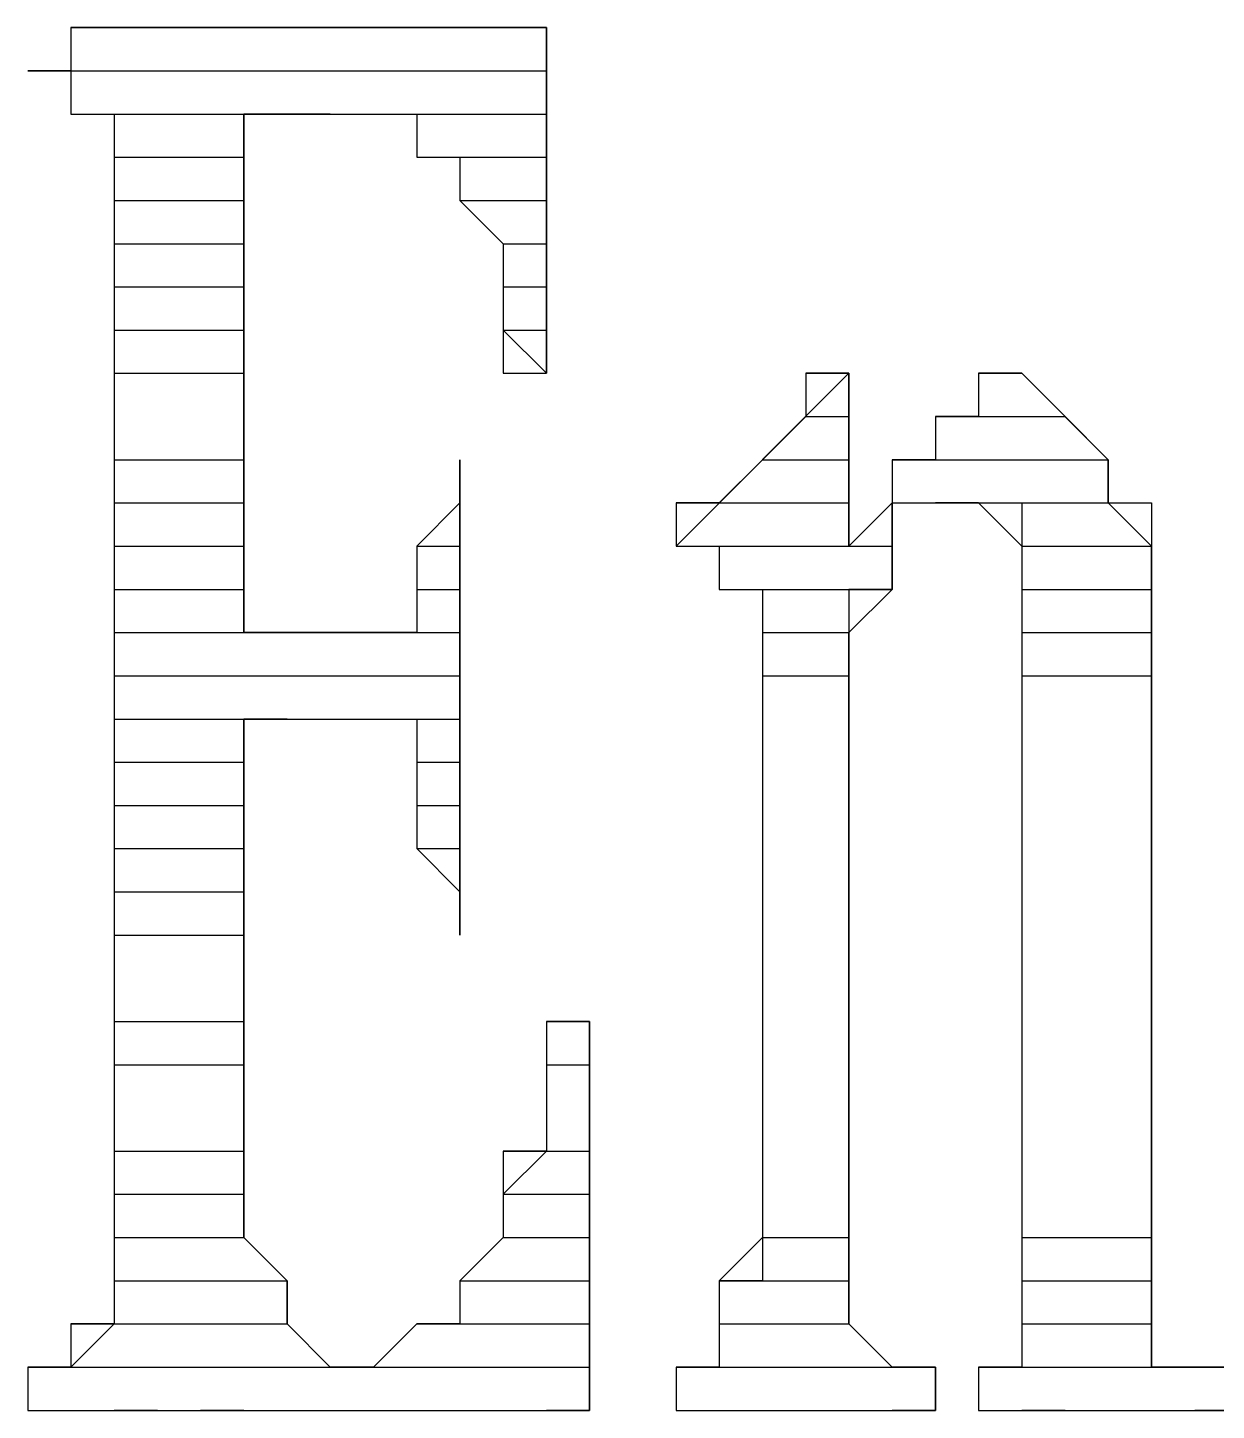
# Model space of a CAD drawing. Header units: metres. Extents: x 45 to 1207, y 17 to 774.
# Drawn here: x 993.84 to 1000.44, y 38.4 to 46.08 of the extents above; entities that cross this region are included whole.
import ezdxf

# ---------------------------------------------------------------- set-up
doc = ezdxf.new("R2010")
doc.units = ezdxf.units.M

msp = doc.modelspace()

# ---------------------------------------------------------------- linework, layer by layer
for p, q in [((994.32, 46.08), (994.08, 46.08)), ((994.08, 46.08), (994.08, 45.84)), ((994.08, 46.08), (994.08, 46.08)), ((994.08, 46.08), (994.08, 46.08)), ((994.08, 46.08), (994.32, 46.08)), ((994.08, 46.08), (994.32, 46.08)), ((994.08, 46.08), (994.32, 46.08)), ((994.08, 46.08), (994.8, 46.08)), ((994.08, 46.08), (994.8, 46.08)), ((994.08, 46.08), (994.08, 45.84)), ((994.08, 46.08), (996.72, 46.08)), ((994.32, 46.08), (994.32, 46.08)), ((994.32, 46.08), (994.56, 46.08)), ((994.8, 46.08), (995.04, 46.08)), ((995.04, 46.08), (995.28, 46.08)), ((995.28, 46.08), (995.52, 46.08)), ((995.52, 46.08), (995.76, 46.08)), ((996, 46.08), (995.76, 46.08)), ((995.76, 46.08), (996.72, 46.08)), ((996, 46.08), (996.24, 46.08)), ((996, 46.08), (996.72, 46.08)), ((996.48, 46.08), (996.24, 46.08)), ((996.24, 46.08), (996.72, 46.08)), ((996.24, 46.08), (996.24, 46.08)), ((996.72, 46.08), (996.48, 46.08)), ((996.48, 46.08), (996.48, 46.08)), ((996.48, 46.08), (996.72, 46.08)), ((996.48, 46.08), (996.72, 46.08)), ((996.72, 44.16), (996.72, 46.08)), ((996.72, 46.08), (996.72, 46.08)), ((996.72, 46.08), (996.72, 45.84)), ((994.08, 45.84), (993.84, 45.84)), ((993.84, 45.84), (994.08, 45.84)), ((994.08, 45.84), (993.84, 45.84)), ((993.84, 45.84), (996.72, 45.84)), ((993.84, 45.84), (996.72, 45.84)), ((993.84, 45.84), (996.72, 45.84)), ((993.84, 45.84), (996.72, 45.84)), ((993.84, 45.84), (996.72, 45.84)), ((993.84, 45.84), (996.72, 45.84)), ((993.84, 45.84), (996.72, 45.84)), ((994.08, 45.84), (994.08, 45.6)), ((994.08, 45.84), (996.72, 45.84)), ((994.08, 45.84), (996.72, 45.84)), ((994.08, 45.84), (996.72, 45.84)), ((994.08, 45.84), (996.72, 45.84)), ((994.08, 45.84), (994.08, 45.6)), ((994.08, 45.84), (996.72, 45.84)), ((996.72, 45.84), (996.72, 45.6)), ((994.08, 45.6), (994.32, 45.6)), ((994.08, 45.6), (996.72, 45.6)), ((994.08, 45.6), (996.72, 45.6)), ((994.08, 45.6), (996.72, 45.6)), ((994.08, 45.6), (995.28, 45.6)), ((994.08, 45.6), (995.52, 45.6)), ((994.08, 45.6), (995.28, 45.6)), ((994.08, 45.6), (995.28, 45.6)), ((994.32, 45.6), (994.32, 39.36)), ((994.32, 45.6), (995.28, 45.6)), ((994.32, 45.6), (995.28, 45.6)), ((994.32, 45.6), (995.04, 45.6)), ((994.32, 45.6), (995.28, 45.6)), ((994.32, 45.6), (995.04, 45.6)), ((994.32, 45.6), (995.04, 45.6)), ((994.32, 45.6), (995.04, 45.6)), ((994.32, 45.6), (995.04, 45.6)), ((994.32, 45.6), (994.32, 45.36)), ((994.32, 45.6), (995.04, 45.6)), ((995.04, 42.72), (995.04, 45.6)), ((995.04, 45.6), (996, 45.6)), ((995.28, 45.6), (995.04, 45.6)), ((995.04, 45.6), (995.04, 45.36)), ((995.52, 45.6), (995.28, 45.6)), ((995.52, 45.6), (996.72, 45.6)), ((995.52, 45.6), (996.72, 45.6)), ((995.76, 45.6), (996.72, 45.6)), ((995.76, 45.6), (996.72, 45.6)), ((995.76, 45.6), (996.72, 45.6)), ((995.76, 45.6), (996.72, 45.6)), ((996, 45.6), (996, 45.36)), ((996, 45.6), (996.72, 45.6)), ((996, 45.6), (996.72, 45.6)), ((996, 45.6), (996.72, 45.6)), ((996, 45.6), (996.72, 45.6)), ((996, 45.6), (996.72, 45.6)), ((996, 45.6), (996.72, 45.6)), ((996, 45.6), (996, 45.36)), ((996, 45.6), (996.72, 45.6)), ((996.72, 45.6), (996.72, 45.36)), ((994.32, 45.36), (995.04, 45.36)), ((994.32, 45.36), (995.04, 45.36)), ((994.32, 45.36), (995.04, 45.36)), ((994.32, 45.36), (995.04, 45.36)), ((994.32, 45.36), (995.04, 45.36)), ((994.32, 45.36), (995.04, 45.36)), ((994.32, 45.36), (995.04, 45.36)), ((994.32, 45.36), (995.04, 45.36)), ((994.32, 45.36), (995.04, 45.36)), ((994.32, 45.36), (994.32, 45.12)), ((994.32, 45.36), (995.04, 45.36)), ((995.04, 45.36), (995.04, 45.12)), ((996, 45.36), (996.24, 45.36)), ((996, 45.36), (996.72, 45.36)), ((996, 45.36), (996.72, 45.36)), ((996, 45.36), (996.72, 45.36)), ((996.24, 45.36), (996.24, 45.12)), ((996.24, 45.36), (996.72, 45.36)), ((996.24, 45.36), (996.72, 45.36)), ((996.24, 45.36), (996.72, 45.36)), ((996.24, 45.36), (996.72, 45.36)), ((996.24, 45.36), (996.72, 45.36)), ((996.24, 45.36), (996.72, 45.36)), ((996.24, 45.36), (996.24, 45.12)), ((996.24, 45.36), (996.72, 45.36)), ((996.72, 45.36), (996.72, 45.12)), ((994.32, 45.12), (995.04, 45.12)), ((994.32, 45.12), (994.32, 44.88)), ((994.32, 45.12), (995.04, 45.12)), ((995.04, 45.12), (995.04, 44.88)), ((996.24, 45.12), (996.48, 44.88)), ((996.24, 45.12), (996.72, 45.12)), ((996.24, 45.12), (996.48, 44.88)), ((996.24, 45.12), (996.72, 45.12)), ((996.72, 45.12), (996.72, 44.88)), ((994.32, 44.88), (995.04, 44.88)), ((994.32, 44.88), (994.32, 44.64)), ((994.32, 44.88), (995.04, 44.88)), ((995.04, 44.88), (995.04, 44.64)), ((996.48, 44.88), (996.48, 44.4)), ((996.48, 44.88), (996.72, 44.88)), ((996.48, 44.88), (996.48, 44.64)), ((996.48, 44.88), (996.72, 44.88)), ((996.72, 44.88), (996.72, 44.64)), ((994.32, 44.64), (995.04, 44.64)), ((994.32, 44.64), (994.32, 44.4)), ((994.32, 44.64), (995.04, 44.64)), ((995.04, 44.64), (995.04, 44.4)), ((996.48, 44.64), (996.72, 44.64)), ((996.48, 44.64), (996.48, 44.4)), ((996.48, 44.64), (996.72, 44.64)), ((996.72, 44.64), (996.72, 44.4)), ((994.32, 44.4), (995.04, 44.4)), ((994.32, 44.4), (994.32, 44.16)), ((994.32, 44.4), (995.04, 44.4)), ((995.04, 44.4), (995.04, 44.16)), ((996.48, 44.4), (996.72, 44.16)), ((996.48, 44.4), (996.72, 44.4)), ((996.48, 44.4), (996.48, 44.16)), ((996.48, 44.4), (996.72, 44.4)), ((996.72, 44.4), (996.72, 44.16)), ((994.32, 44.16), (995.04, 44.16)), ((994.32, 44.16), (995.04, 44.16)), ((994.32, 44.16), (995.04, 44.16)), ((994.32, 44.16), (995.04, 44.16)), ((994.32, 44.16), (995.04, 44.16)), ((994.32, 44.16), (995.04, 44.16)), ((994.32, 44.16), (995.04, 44.16)), ((994.32, 44.16), (995.04, 44.16)), ((994.32, 44.16), (995.04, 44.16)), ((994.32, 44.16), (994.32, 43.68)), ((994.32, 44.16), (995.04, 44.16)), ((995.04, 44.16), (995.04, 43.68)), ((996.48, 44.16), (996.72, 44.16)), ((996.48, 44.16), (996.72, 44.16)), ((996.48, 44.16), (996.72, 44.16)), ((996.72, 44.16), (996.72, 44.16)), ((996.72, 44.16), (996.72, 44.16)), ((996.72, 44.16), (996.72, 44.16)), ((996.72, 44.16), (996.72, 44.16)), ((996.72, 44.16), (996.72, 44.16)), ((998.4, 44.16), (997.44, 43.2)), ((998.4, 44.16), (998.16, 44.16)), ((998.16, 44.16), (998.4, 44.16)), ((998.16, 44.16), (998.4, 44.16)), ((998.16, 44.16), (998.16, 43.92)), ((998.16, 44.16), (998.4, 44.16)), ((998.4, 44.16), (998.4, 44.16)), ((998.4, 44.16), (998.4, 44.16)), ((998.4, 44.16), (998.4, 44.16)), ((998.4, 44.16), (998.4, 44.16)), ((998.4, 44.16), (998.4, 43.92)), ((998.4, 43.2), (998.4, 44.16)), ((999.36, 44.16), (999.12, 44.16)), ((999.12, 44.16), (999.12, 43.92)), ((999.12, 44.16), (999.36, 44.16)), ((999.36, 44.16), (999.12, 44.16)), ((999.12, 44.16), (999.12, 43.92)), ((999.36, 44.16), (999.6, 43.92)), ((999.84, 43.68), (999.36, 44.16)), ((998.16, 43.92), (997.92, 43.68)), ((998.16, 43.92), (998.4, 43.92)), ((998.16, 43.92), (998.4, 43.92)), ((998.16, 43.92), (998.4, 43.92)), ((998.16, 43.92), (998.4, 43.92)), ((998.16, 43.92), (998.4, 43.92)), ((998.16, 43.92), (998.4, 43.92)), ((998.16, 43.92), (998.4, 43.92)), ((998.16, 43.92), (998.4, 43.92)), ((998.16, 43.92), (998.4, 43.92)), ((998.16, 43.92), (998.4, 43.92)), ((998.4, 43.92), (998.4, 43.68)), ((999.12, 43.92), (998.88, 43.92)), ((998.88, 43.92), (999.6, 43.92)), ((998.88, 43.92), (999.6, 43.92)), ((998.88, 43.92), (999.6, 43.92)), ((998.88, 43.92), (999.6, 43.92)), ((998.88, 43.92), (999.6, 43.92)), ((998.88, 43.92), (998.88, 43.68)), ((998.88, 43.92), (999.6, 43.92)), ((999.12, 43.92), (998.88, 43.92)), ((998.88, 43.92), (998.88, 43.68)), ((999.12, 43.92), (999.6, 43.92)), ((999.12, 43.92), (999.6, 43.92)), ((999.12, 43.92), (999.6, 43.92)), ((999.12, 43.92), (999.6, 43.92)), ((999.6, 43.92), (999.84, 43.68)), ((994.32, 43.68), (995.04, 43.68)), ((994.32, 43.68), (995.04, 43.68)), ((994.32, 43.68), (995.04, 43.68)), ((994.32, 43.68), (995.04, 43.68)), ((994.32, 43.68), (995.04, 43.68)), ((994.32, 43.68), (995.04, 43.68)), ((994.32, 43.68), (995.04, 43.68)), ((994.32, 43.68), (995.04, 43.68)), ((994.32, 43.68), (995.04, 43.68)), ((994.32, 43.68), (994.32, 43.44)), ((994.32, 43.68), (995.04, 43.68)), ((995.04, 43.68), (995.04, 43.44)), ((996.24, 43.44), (996.24, 43.68)), ((996.24, 43.68), (996.24, 43.44)), ((996.24, 43.68), (996.24, 43.68)), ((996.24, 43.68), (996.24, 43.68)), ((996.24, 43.68), (996.24, 43.68)), ((996.24, 43.68), (996.24, 43.68)), ((996.24, 43.68), (996.24, 43.68)), ((996.24, 43.68), (996.24, 43.68)), ((996.24, 43.68), (996.24, 43.68)), ((996.24, 43.68), (996.24, 43.44)), ((996.24, 43.68), (996.24, 43.44)), ((997.92, 43.68), (997.68, 43.44)), ((997.92, 43.68), (998.4, 43.68)), ((997.92, 43.68), (998.4, 43.68)), ((997.92, 43.68), (998.4, 43.68)), ((997.92, 43.68), (998.4, 43.68)), ((997.92, 43.68), (998.4, 43.68)), ((997.92, 43.68), (998.4, 43.68)), ((998.4, 43.68), (998.4, 43.44)), ((998.88, 43.68), (998.64, 43.68)), ((998.64, 43.68), (999.84, 43.68)), ((998.64, 43.68), (999.84, 43.68)), ((998.64, 43.68), (999.84, 43.68)), ((998.64, 43.68), (998.64, 43.44)), ((998.64, 43.68), (999.84, 43.68)), ((998.88, 43.68), (998.64, 43.68)), ((998.64, 43.68), (998.64, 43.44)), ((998.88, 43.68), (999.84, 43.68)), ((998.88, 43.68), (999.84, 43.68)), ((999.84, 43.68), (999.84, 43.44)), ((999.84, 43.44), (999.84, 43.68)), ((994.32, 43.44), (995.04, 43.44)), ((994.32, 43.44), (995.04, 43.44)), ((994.32, 43.44), (995.04, 43.44)), ((994.32, 43.44), (994.32, 43.2)), ((994.32, 43.44), (995.04, 43.44)), ((995.04, 43.44), (995.04, 43.2)), ((996.24, 43.44), (996, 43.2)), ((996.24, 43.44), (996, 43.2)), ((996.24, 43.44), (996.24, 43.44)), ((996.24, 43.44), (996.24, 43.44)), ((996.24, 43.44), (996.24, 43.2)), ((997.68, 43.44), (997.44, 43.44)), ((997.44, 43.44), (998.4, 43.44)), ((997.44, 43.44), (997.44, 43.2)), ((997.44, 43.44), (998.4, 43.44)), ((997.68, 43.44), (998.4, 43.44)), ((997.68, 43.44), (998.4, 43.44)), ((997.68, 43.44), (998.4, 43.44)), ((997.68, 43.44), (998.4, 43.44)), ((997.68, 43.44), (998.4, 43.44)), ((997.68, 43.44), (998.4, 43.44)), ((997.68, 43.44), (998.4, 43.44)), ((997.68, 43.44), (998.4, 43.44)), ((997.68, 43.44), (998.4, 43.44)), ((997.68, 43.44), (998.4, 43.44)), ((997.68, 43.44), (998.4, 43.44)), ((997.68, 43.44), (998.4, 43.44)), ((998.4, 43.44), (998.4, 43.2)), ((998.64, 43.44), (998.4, 43.2)), ((998.64, 43.44), (998.4, 43.2)), ((998.64, 43.44), (999.84, 43.44)), ((998.64, 43.44), (999.84, 43.44)), ((998.64, 43.44), (999.84, 43.44)), ((998.64, 43.44), (999.84, 43.44)), ((998.64, 43.44), (999.84, 43.44)), ((998.64, 43.44), (998.88, 43.44)), ((998.64, 43.44), (999.12, 43.44)), ((998.64, 43.44), (998.88, 43.44)), ((998.64, 43.44), (998.88, 43.44)), ((998.64, 43.44), (998.88, 43.44)), ((998.64, 43.44), (998.88, 43.44)), ((998.64, 43.44), (998.64, 43.44)), ((998.64, 43.44), (998.88, 43.44)), ((998.64, 43.44), (998.64, 43.2)), ((998.64, 42.96), (998.64, 43.44)), ((998.64, 43.44), (999.12, 43.44)), ((999.12, 43.44), (998.88, 43.44)), ((999.12, 43.44), (999.84, 43.44)), ((999.12, 43.44), (999.84, 43.44)), ((999.12, 43.44), (999.84, 43.44)), ((999.12, 43.44), (999.84, 43.44)), ((999.12, 43.44), (1000.08, 43.44)), ((999.12, 43.44), (1000.08, 43.44)), ((999.12, 43.44), (1000.08, 43.44)), ((999.12, 43.44), (1000.08, 43.44)), ((999.12, 43.44), (999.36, 43.2)), ((999.36, 43.44), (999.36, 43.2)), ((999.36, 43.44), (1000.08, 43.44)), ((1000.08, 43.2), (999.84, 43.44)), ((1000.08, 43.44), (1000.08, 43.2)), ((994.32, 43.2), (995.04, 43.2)), ((994.32, 43.2), (995.04, 43.2)), ((994.32, 43.2), (995.04, 43.2)), ((994.32, 43.2), (994.32, 42.96)), ((994.32, 43.2), (995.04, 43.2)), ((995.04, 43.2), (995.04, 42.96)), ((996, 43.2), (996, 42.72)), ((996, 43.2), (996.24, 43.2)), ((996, 43.2), (996.24, 43.2)), ((996, 43.2), (996.24, 43.2)), ((996, 43.2), (996, 42.96)), ((996, 43.2), (996.24, 43.2)), ((996.24, 43.2), (996.24, 42.96)), ((997.44, 43.2), (998.4, 43.2)), ((997.44, 43.2), (998.4, 43.2)), ((997.44, 43.2), (998.4, 43.2)), ((997.44, 43.2), (998.4, 43.2)), ((997.44, 43.2), (998.4, 43.2)), ((997.44, 43.2), (998.4, 43.2)), ((997.44, 43.2), (998.4, 43.2)), ((997.44, 43.2), (998.4, 43.2)), ((997.44, 43.2), (998.4, 43.2)), ((997.44, 43.2), (998.4, 43.2)), ((997.44, 43.2), (998.4, 43.2)), ((997.44, 43.2), (998.4, 43.2)), ((997.44, 43.2), (998.4, 43.2)), ((997.44, 43.2), (998.4, 43.2)), ((997.44, 43.2), (998.4, 43.2)), ((997.44, 43.2), (997.68, 43.2)), ((997.68, 43.2), (998.64, 43.2)), ((997.68, 43.2), (998.64, 43.2)), ((997.68, 43.2), (997.68, 42.96)), ((997.68, 43.2), (998.64, 43.2)), ((997.68, 43.2), (997.68, 42.96)), ((998.4, 43.2), (998.64, 43.2)), ((998.4, 43.2), (998.64, 43.2)), ((998.4, 43.2), (998.64, 43.2)), ((998.4, 43.2), (998.64, 43.2)), ((998.4, 43.2), (998.64, 43.2)), ((998.4, 43.2), (998.64, 43.2)), ((998.4, 43.2), (998.64, 43.2)), ((998.4, 43.2), (998.64, 43.2)), ((998.4, 43.2), (998.64, 43.2)), ((998.4, 43.2), (998.64, 43.2)), ((998.4, 43.2), (998.64, 43.2)), ((998.4, 43.2), (998.64, 43.2)), ((998.4, 43.2), (998.64, 43.2)), ((998.4, 43.2), (998.64, 43.2)), ((998.4, 43.2), (998.64, 43.2)), ((998.64, 43.2), (998.64, 42.96)), ((999.36, 43.2), (1000.08, 43.2)), ((999.36, 43.2), (1000.08, 43.2)), ((999.36, 43.2), (1000.08, 43.2)), ((999.36, 43.2), (1000.08, 43.2)), ((999.36, 43.2), (1000.08, 43.2)), ((999.36, 43.2), (1000.08, 43.2)), ((999.36, 43.2), (1000.08, 43.2)), ((999.36, 43.2), (1000.08, 43.2)), ((999.36, 43.2), (1000.08, 43.2)), ((999.36, 43.2), (1000.08, 43.2)), ((999.36, 43.2), (1000.08, 43.2)), ((999.36, 43.2), (1000.08, 43.2)), ((999.36, 43.2), (1000.08, 43.2)), ((999.36, 43.2), (1000.08, 43.2)), ((999.36, 43.2), (1000.08, 43.2)), ((999.36, 43.2), (1000.08, 43.2)), ((999.36, 43.2), (1000.08, 43.2)), ((999.36, 43.2), (999.36, 42.96)), ((999.36, 43.2), (1000.08, 43.2)), ((999.36, 43.2), (999.36, 39.12)), ((1000.08, 43.2), (1000.08, 42.96)), ((1000.08, 38.64), (1000.08, 43.2)), ((994.32, 42.96), (995.04, 42.96)), ((994.32, 42.96), (995.04, 42.96)), ((994.32, 42.96), (995.04, 42.96)), ((994.32, 42.96), (995.04, 42.96)), ((994.32, 42.96), (995.04, 42.96)), ((994.32, 42.96), (995.04, 42.96)), ((994.32, 42.96), (995.04, 42.96)), ((994.32, 42.96), (994.32, 42.72)), ((994.32, 42.96), (995.04, 42.96)), ((995.04, 42.96), (995.04, 42.72)), ((996, 42.96), (996.24, 42.96)), ((996, 42.96), (996.24, 42.96)), ((996, 42.96), (996.24, 42.96)), ((996, 42.96), (996.24, 42.96)), ((996, 42.96), (996.24, 42.96)), ((996, 42.96), (996.24, 42.96)), ((996, 42.96), (996.24, 42.96)), ((996, 42.96), (996, 42.72)), ((996, 42.96), (996.24, 42.96)), ((996.24, 42.96), (996.24, 42.72)), ((997.68, 42.96), (998.64, 42.96)), ((997.68, 42.96), (998.64, 42.96)), ((997.68, 42.96), (998.64, 42.96)), ((997.68, 42.96), (998.64, 42.96)), ((997.68, 42.96), (998.64, 42.96)), ((997.68, 42.96), (998.64, 42.96)), ((997.68, 42.96), (998.64, 42.96)), ((997.68, 42.96), (998.4, 42.96)), ((997.68, 42.96), (998.64, 42.96)), ((997.68, 42.96), (998.4, 42.96)), ((997.68, 42.96), (998.4, 42.96)), ((997.68, 42.96), (997.92, 42.96)), ((997.92, 42.96), (997.92, 42.72)), ((997.92, 42.96), (998.4, 42.96)), ((997.92, 42.96), (997.92, 39.36)), ((998.64, 42.96), (998.4, 42.96)), ((998.4, 42.96), (998.4, 42.72)), ((998.4, 42.72), (998.64, 42.96)), ((999.36, 42.96), (1000.08, 42.96)), ((999.36, 42.96), (1000.08, 42.96)), ((999.36, 42.96), (1000.08, 42.96)), ((999.36, 42.96), (1000.08, 42.96)), ((999.36, 42.96), (1000.08, 42.96)), ((999.36, 42.96), (1000.08, 42.96)), ((999.36, 42.96), (1000.08, 42.96)), ((999.36, 42.96), (1000.08, 42.96)), ((999.36, 42.96), (1000.08, 42.96)), ((999.36, 42.96), (1000.08, 42.96)), ((999.36, 42.96), (1000.08, 42.96)), ((999.36, 42.96), (999.36, 42.72)), ((999.36, 42.96), (1000.08, 42.96)), ((1000.08, 42.96), (1000.08, 42.72)), ((994.32, 42.72), (995.04, 42.72)), ((994.32, 42.72), (995.04, 42.72)), ((994.32, 42.72), (995.04, 42.72)), ((994.32, 42.72), (995.28, 42.72)), ((994.32, 42.72), (995.28, 42.72)), ((994.32, 42.72), (995.28, 42.72)), ((994.32, 42.72), (995.28, 42.72)), ((994.32, 42.72), (995.28, 42.72)), ((994.32, 42.72), (995.28, 42.72)), ((994.32, 42.72), (994.32, 42.48)), ((994.32, 42.72), (996.24, 42.72)), ((996, 42.72), (995.04, 42.72)), ((995.28, 42.72), (995.52, 42.72)), ((995.76, 42.72), (995.52, 42.72)), ((995.52, 42.72), (996.24, 42.72)), ((996, 42.72), (995.76, 42.72)), ((995.76, 42.72), (996.24, 42.72)), ((995.76, 42.72), (996.24, 42.72)), ((995.76, 42.72), (996.24, 42.72)), ((995.76, 42.72), (996.24, 42.72)), ((995.76, 42.72), (996.24, 42.72)), ((995.76, 42.72), (996.24, 42.72)), ((996, 42.72), (996.24, 42.72)), ((996, 42.72), (996.24, 42.72)), ((996.24, 42.72), (996.24, 42.48)), ((997.92, 42.72), (998.4, 42.72)), ((997.92, 42.72), (998.4, 42.72)), ((997.92, 42.72), (998.4, 42.72)), ((997.92, 42.72), (997.92, 42.48)), ((997.92, 42.72), (998.4, 42.72)), ((998.4, 42.72), (998.4, 42.48)), ((998.4, 38.88), (998.4, 42.72)), ((999.36, 42.72), (1000.08, 42.72)), ((999.36, 42.72), (1000.08, 42.72)), ((999.36, 42.72), (1000.08, 42.72)), ((999.36, 42.72), (999.36, 42.48)), ((999.36, 42.72), (1000.08, 42.72)), ((1000.08, 42.72), (1000.08, 42.48)), ((994.32, 42.48), (996.24, 42.48)), ((994.32, 42.48), (994.32, 42.24)), ((994.32, 42.48), (996.24, 42.48)), ((996.24, 42.48), (996.24, 42.24)), ((997.92, 42.48), (998.4, 42.48)), ((997.92, 42.48), (998.4, 42.48)), ((997.92, 42.48), (998.4, 42.48)), ((997.92, 42.48), (998.4, 42.48)), ((997.92, 42.48), (998.4, 42.48)), ((997.92, 42.48), (997.92, 39.36)), ((997.92, 42.48), (998.4, 42.48)), ((998.4, 42.48), (998.4, 39.36)), ((999.36, 42.48), (1000.08, 42.48)), ((999.36, 42.48), (1000.08, 42.48)), ((999.36, 42.48), (1000.08, 42.48)), ((999.36, 42.48), (1000.08, 42.48)), ((999.36, 42.48), (1000.08, 42.48)), ((999.36, 42.48), (999.36, 39.36)), ((999.36, 42.48), (1000.08, 42.48)), ((1000.08, 42.48), (1000.08, 39.36)), ((994.32, 42.24), (996.24, 42.24)), ((994.32, 42.24), (995.28, 42.24)), ((994.32, 42.24), (995.28, 42.24)), ((994.32, 42.24), (995.04, 42.24)), ((994.32, 42.24), (995.28, 42.24)), ((994.32, 42.24), (995.04, 42.24)), ((994.32, 42.24), (995.04, 42.24)), ((994.32, 42.24), (995.04, 42.24)), ((994.32, 42.24), (995.04, 42.24)), ((994.32, 42.24), (995.04, 42.24)), ((994.32, 42.24), (995.04, 42.24)), ((994.32, 42.24), (995.04, 42.24)), ((994.32, 42.24), (995.04, 42.24)), ((994.32, 42.24), (994.32, 42)), ((994.32, 42.24), (995.04, 42.24)), ((995.04, 39.36), (995.04, 42.24)), ((995.04, 42.24), (996, 42.24)), ((995.28, 42.24), (995.04, 42.24)), ((995.04, 42.24), (995.04, 42)), ((995.28, 42.24), (995.52, 42.24)), ((995.52, 42.24), (995.52, 42.24)), ((995.52, 42.24), (996.24, 42.24)), ((995.52, 42.24), (996.24, 42.24)), ((995.76, 42.24), (996.24, 42.24)), ((995.76, 42.24), (996.24, 42.24)), ((995.76, 42.24), (996.24, 42.24)), ((995.76, 42.24), (996.24, 42.24)), ((996, 42.24), (996, 41.52)), ((996, 42.24), (996.24, 42.24)), ((996, 42.24), (996.24, 42.24)), ((996, 42.24), (996.24, 42.24)), ((996, 42.24), (996.24, 42.24)), ((996, 42.24), (996.24, 42.24)), ((996, 42.24), (996.24, 42.24)), ((996, 42.24), (996, 42)), ((996, 42.24), (996.24, 42.24)), ((996.24, 42.24), (996.24, 42)), ((994.32, 42), (995.04, 42)), ((994.32, 42), (995.04, 42)), ((994.32, 42), (995.04, 42)), ((994.32, 42), (994.32, 41.76)), ((994.32, 42), (995.04, 42)), ((995.04, 42), (995.04, 41.76)), ((996, 42), (996.24, 42)), ((996, 42), (996.24, 42)), ((996, 42), (996.24, 42)), ((996, 42), (996, 41.76)), ((996, 42), (996.24, 42)), ((996.24, 42), (996.24, 41.76)), ((994.32, 41.76), (995.04, 41.76)), ((994.32, 41.76), (995.04, 41.76)), ((994.32, 41.76), (995.04, 41.76)), ((994.32, 41.76), (994.32, 41.52)), ((994.32, 41.76), (995.04, 41.76)), ((995.04, 41.76), (995.04, 41.52)), ((996, 41.76), (996.24, 41.76)), ((996, 41.76), (996.24, 41.76)), ((996, 41.76), (996.24, 41.76)), ((996, 41.76), (996, 41.52)), ((996, 41.76), (996.24, 41.76)), ((996.24, 41.76), (996.24, 41.52)), ((994.32, 41.52), (995.04, 41.52)), ((994.32, 41.52), (995.04, 41.52)), ((994.32, 41.52), (995.04, 41.52)), ((994.32, 41.52), (995.04, 41.52)), ((994.32, 41.52), (995.04, 41.52)), ((994.32, 41.52), (994.32, 41.28)), ((994.32, 41.52), (995.04, 41.52)), ((995.04, 41.52), (995.04, 41.28)), ((996, 41.52), (996.24, 41.28)), ((996, 41.52), (996.24, 41.52)), ((996, 41.52), (996.24, 41.52)), ((996, 41.52), (996.24, 41.52)), ((996, 41.52), (996.24, 41.52)), ((996, 41.52), (996.24, 41.52)), ((996, 41.52), (996.24, 41.28)), ((996, 41.52), (996.24, 41.52)), ((996.24, 41.52), (996.24, 41.28)), ((994.32, 41.28), (995.04, 41.28)), ((994.32, 41.28), (995.04, 41.28)), ((994.32, 41.28), (995.04, 41.28)), ((994.32, 41.28), (995.04, 41.28)), ((994.32, 41.28), (995.04, 41.28)), ((994.32, 41.28), (994.32, 41.04)), ((994.32, 41.28), (995.04, 41.28)), ((995.04, 41.28), (995.04, 41.04)), ((996.24, 41.28), (996.24, 41.04)), ((996.24, 41.04), (996.24, 41.28)), ((996.24, 41.28), (996.24, 41.28)), ((996.24, 41.28), (996.24, 41.28)), ((996.24, 41.28), (996.24, 41.28)), ((996.24, 41.28), (996.24, 41.28)), ((996.24, 41.28), (996.24, 41.04)), ((996.24, 41.28), (996.24, 41.04)), ((994.32, 41.04), (995.04, 41.04)), ((994.32, 41.04), (995.04, 41.04)), ((994.32, 41.04), (995.04, 41.04)), ((994.32, 41.04), (995.04, 41.04)), ((994.32, 41.04), (995.04, 41.04)), ((994.32, 41.04), (994.32, 40.56)), ((994.32, 41.04), (995.04, 41.04)), ((995.04, 41.04), (995.04, 40.56)), ((996.24, 41.04), (996.24, 41.04)), ((996.24, 41.04), (996.24, 41.04)), ((996.24, 41.04), (996.24, 41.04)), ((994.32, 40.56), (995.04, 40.56)), ((994.32, 40.56), (995.04, 40.56)), ((994.32, 40.56), (995.04, 40.56)), ((994.32, 40.56), (995.04, 40.56)), ((994.32, 40.56), (995.04, 40.56)), ((994.32, 40.56), (995.04, 40.56)), ((994.32, 40.56), (995.04, 40.56)), ((994.32, 40.56), (995.04, 40.56)), ((994.32, 40.56), (995.04, 40.56)), ((994.32, 40.56), (994.32, 40.32)), ((994.32, 40.56), (995.04, 40.56)), ((995.04, 40.56), (995.04, 40.32)), ((996.96, 40.56), (996.72, 40.56)), ((996.72, 40.56), (996.72, 39.84)), ((996.72, 40.56), (996.96, 40.56)), ((996.72, 40.56), (996.96, 40.56)), ((996.72, 40.56), (996.96, 40.56)), ((996.72, 40.56), (996.96, 40.56)), ((996.72, 40.56), (996.96, 40.56)), ((996.72, 40.56), (996.96, 40.56)), ((996.72, 40.56), (996.96, 40.56)), ((996.72, 40.56), (996.96, 40.56)), ((996.72, 40.56), (996.96, 40.56)), ((996.72, 40.56), (996.72, 40.32)), ((996.72, 40.56), (996.96, 40.56)), ((996.96, 38.4), (996.96, 40.56)), ((996.96, 40.56), (996.96, 40.32)), ((994.32, 40.32), (995.04, 40.32)), ((994.32, 40.32), (995.04, 40.32)), ((994.32, 40.32), (995.04, 40.32)), ((994.32, 40.32), (994.32, 39.84)), ((994.32, 40.32), (995.04, 40.32)), ((995.04, 40.32), (995.04, 39.84)), ((996.72, 40.32), (996.96, 40.32)), ((996.72, 40.32), (996.96, 40.32)), ((996.72, 40.32), (996.96, 40.32)), ((996.72, 40.32), (996.72, 39.84)), ((996.72, 40.32), (996.96, 40.32)), ((996.96, 40.32), (996.96, 39.84)), ((994.32, 39.84), (995.04, 39.84)), ((994.32, 39.84), (995.04, 39.84)), ((994.32, 39.84), (995.04, 39.84)), ((994.32, 39.84), (994.32, 39.6)), ((994.32, 39.84), (995.04, 39.84)), ((995.04, 39.84), (995.04, 39.6)), ((996.72, 39.84), (996.48, 39.6)), ((996.72, 39.84), (996.48, 39.84)), ((996.48, 39.84), (996.96, 39.84)), ((996.48, 39.84), (996.48, 39.6)), ((996.48, 39.84), (996.96, 39.84)), ((996.72, 39.84), (996.96, 39.84)), ((996.72, 39.84), (996.96, 39.84)), ((996.96, 39.84), (996.96, 39.6)), ((994.32, 39.6), (995.04, 39.6)), ((994.32, 39.6), (995.04, 39.6)), ((994.32, 39.6), (995.04, 39.6)), ((994.32, 39.6), (994.32, 39.36)), ((994.32, 39.6), (995.04, 39.6)), ((995.04, 39.6), (995.04, 39.36)), ((996.48, 39.6), (996.48, 39.36)), ((996.48, 39.6), (996.96, 39.6)), ((996.48, 39.6), (996.96, 39.6)), ((996.48, 39.6), (996.96, 39.6)), ((996.48, 39.6), (996.48, 39.36)), ((996.48, 39.6), (996.96, 39.6)), ((996.96, 39.6), (996.96, 39.36)), ((994.32, 39.36), (994.32, 38.88)), ((994.32, 39.36), (995.04, 39.36)), ((994.32, 39.36), (995.04, 39.36)), ((994.32, 39.36), (995.04, 39.36)), ((994.32, 39.36), (995.04, 39.36)), ((994.32, 39.36), (995.04, 39.36)), ((994.32, 39.36), (994.32, 39.12)), ((994.32, 39.36), (995.04, 39.36)), ((995.28, 39.12), (995.04, 39.36)), ((995.04, 39.36), (995.28, 39.12)), ((996.48, 39.36), (996.24, 39.12)), ((996.48, 39.36), (996.24, 39.12)), ((996.48, 39.36), (996.96, 39.36)), ((996.48, 39.36), (996.96, 39.36)), ((996.48, 39.36), (996.96, 39.36)), ((996.48, 39.36), (996.96, 39.36)), ((996.48, 39.36), (996.96, 39.36)), ((996.48, 39.36), (996.96, 39.36)), ((996.96, 39.36), (996.96, 39.12)), ((997.92, 39.36), (997.68, 39.12)), ((997.92, 39.36), (998.4, 39.36)), ((997.92, 39.36), (997.92, 39.12)), ((997.92, 39.36), (998.4, 39.36)), ((998.4, 39.36), (998.4, 39.12)), ((999.36, 39.36), (1000.08, 39.36)), ((999.36, 39.36), (999.36, 39.12)), ((999.36, 39.36), (1000.08, 39.36)), ((1000.08, 39.36), (1000.08, 39.12)), ((994.32, 39.12), (995.28, 39.12)), ((994.32, 39.12), (995.28, 39.12)), ((994.32, 39.12), (995.28, 39.12)), ((994.32, 39.12), (995.28, 39.12)), ((994.32, 39.12), (995.28, 39.12)), ((994.32, 39.12), (994.32, 38.88)), ((994.32, 39.12), (995.28, 39.12)), ((995.28, 38.88), (995.28, 39.12)), ((995.28, 39.12), (995.28, 38.88)), ((996.24, 39.12), (996.24, 38.88)), ((996.24, 39.12), (996.96, 39.12)), ((996.24, 39.12), (996.96, 39.12)), ((996.24, 39.12), (996.96, 39.12)), ((996.24, 39.12), (996.96, 39.12)), ((996.24, 39.12), (996.96, 39.12)), ((996.24, 39.12), (996.24, 38.88)), ((996.24, 39.12), (996.96, 39.12)), ((996.96, 39.12), (996.96, 38.88)), ((997.92, 39.12), (997.68, 39.12)), ((997.68, 39.12), (998.4, 39.12)), ((997.68, 39.12), (997.68, 38.88)), ((997.68, 39.12), (998.4, 39.12)), ((997.68, 39.12), (997.68, 38.64)), ((997.92, 39.12), (998.4, 39.12)), ((997.92, 39.12), (998.4, 39.12)), ((997.92, 39.12), (998.4, 39.12)), ((997.92, 39.12), (998.4, 39.12)), ((998.4, 39.12), (998.4, 38.88)), ((999.36, 39.12), (1000.08, 39.12)), ((999.36, 39.12), (1000.08, 39.12)), ((999.36, 39.12), (1000.08, 39.12)), ((999.36, 39.12), (1000.08, 39.12)), ((999.36, 39.12), (1000.08, 39.12)), ((999.36, 39.12), (999.36, 38.88)), ((999.36, 39.12), (1000.08, 39.12)), ((999.36, 39.12), (999.36, 38.64)), ((1000.08, 39.12), (1000.08, 38.88)), ((994.32, 38.88), (994.08, 38.64)), ((994.32, 38.88), (994.08, 38.88)), ((994.08, 38.88), (995.28, 38.88)), ((994.08, 38.88), (994.08, 38.64)), ((994.08, 38.88), (995.28, 38.88)), ((994.32, 38.88), (995.28, 38.88)), ((994.32, 38.88), (995.28, 38.88)), ((994.32, 38.88), (995.28, 38.88)), ((994.32, 38.88), (995.28, 38.88)), ((994.32, 38.88), (995.28, 38.88)), ((994.32, 38.88), (995.28, 38.88)), ((994.32, 38.88), (995.28, 38.88)), ((994.32, 38.88), (995.28, 38.88)), ((994.32, 38.88), (995.28, 38.88)), ((994.32, 38.88), (995.28, 38.88)), ((994.32, 38.88), (995.28, 38.88)), ((994.32, 38.88), (995.28, 38.88)), ((995.52, 38.64), (995.28, 38.88)), ((995.28, 38.88), (995.52, 38.64)), ((996, 38.88), (995.76, 38.64)), ((996, 38.88), (995.76, 38.64)), ((996.24, 38.88), (996, 38.88)), ((996.24, 38.88), (996, 38.88)), ((996, 38.88), (996.96, 38.88)), ((996, 38.88), (996.96, 38.88)), ((996, 38.88), (996.96, 38.88)), ((996, 38.88), (996.96, 38.88)), ((996, 38.88), (996.96, 38.88)), ((996, 38.88), (996.96, 38.88)), ((996.24, 38.88), (996.96, 38.88)), ((996.24, 38.88), (996.96, 38.88)), ((996.24, 38.88), (996.96, 38.88)), ((996.24, 38.88), (996.96, 38.88)), ((996.24, 38.88), (996.96, 38.88)), ((996.24, 38.88), (996.96, 38.88)), ((996.24, 38.88), (996.96, 38.88)), ((996.24, 38.88), (996.96, 38.88)), ((996.96, 38.88), (996.96, 38.64)), ((997.68, 38.88), (998.4, 38.88)), ((997.68, 38.88), (998.4, 38.88)), ((997.68, 38.88), (998.4, 38.88)), ((997.68, 38.88), (998.4, 38.88)), ((997.68, 38.88), (998.4, 38.88)), ((997.68, 38.88), (998.4, 38.88)), ((997.68, 38.88), (998.4, 38.88)), ((997.68, 38.88), (998.4, 38.88)), ((997.68, 38.88), (998.4, 38.88)), ((997.68, 38.88), (997.68, 38.64)), ((997.68, 38.88), (998.4, 38.88)), ((998.4, 38.88), (998.64, 38.64)), ((998.64, 38.64), (998.4, 38.88)), ((999.36, 38.88), (1000.08, 38.88)), ((999.36, 38.88), (1000.08, 38.88)), ((999.36, 38.88), (1000.08, 38.88)), ((999.36, 38.88), (1000.08, 38.88)), ((999.36, 38.88), (1000.08, 38.88)), ((999.36, 38.88), (1000.08, 38.88)), ((999.36, 38.88), (1000.08, 38.88)), ((999.36, 38.88), (1000.08, 38.88)), ((999.36, 38.88), (1000.08, 38.88)), ((999.36, 38.88), (999.36, 38.64)), ((999.36, 38.88), (1000.08, 38.88)), ((1000.08, 38.88), (1000.08, 38.64)), ((994.08, 38.64), (993.84, 38.64)), ((993.84, 38.64), (993.84, 38.4)), ((994.08, 38.64), (993.84, 38.64)), ((993.84, 38.64), (996.96, 38.64)), ((993.84, 38.64), (996.96, 38.64)), ((993.84, 38.64), (996.96, 38.64)), ((993.84, 38.64), (996.96, 38.64)), ((993.84, 38.64), (996.96, 38.64)), ((993.84, 38.64), (993.84, 38.4)), ((993.84, 38.64), (996.96, 38.64)), ((994.08, 38.64), (995.52, 38.64)), ((994.08, 38.64), (995.76, 38.64)), ((994.08, 38.64), (995.76, 38.64)), ((994.08, 38.64), (996.96, 38.64)), ((994.08, 38.64), (996.96, 38.64)), ((994.08, 38.64), (996.96, 38.64)), ((995.76, 38.64), (995.52, 38.64)), ((995.76, 38.64), (996.96, 38.64)), ((995.76, 38.64), (996.96, 38.64)), ((995.76, 38.64), (996.96, 38.64)), ((996.96, 38.64), (996.96, 38.4)), ((997.68, 38.64), (997.44, 38.64)), ((997.44, 38.64), (998.64, 38.64)), ((997.44, 38.64), (998.64, 38.64)), ((997.44, 38.64), (998.64, 38.64)), ((997.44, 38.64), (998.64, 38.64)), ((997.44, 38.64), (998.64, 38.64)), ((997.44, 38.64), (998.64, 38.64)), ((997.44, 38.64), (998.64, 38.64)), ((997.44, 38.64), (998.88, 38.64)), ((997.44, 38.64), (998.88, 38.64)), ((997.44, 38.64), (998.88, 38.64)), ((997.44, 38.64), (998.88, 38.64)), ((997.44, 38.64), (998.88, 38.64)), ((997.44, 38.64), (998.88, 38.64)), ((997.44, 38.64), (998.88, 38.64)), ((997.44, 38.64), (998.88, 38.64)), ((997.44, 38.64), (997.44, 38.4)), ((997.44, 38.64), (998.88, 38.64)), ((997.68, 38.64), (997.44, 38.64)), ((997.44, 38.64), (997.44, 38.4)), ((997.68, 38.64), (998.64, 38.64)), ((997.68, 38.64), (998.64, 38.64)), ((997.68, 38.64), (998.64, 38.64)), ((997.68, 38.64), (998.64, 38.64)), ((997.68, 38.64), (998.64, 38.64)), ((997.68, 38.64), (998.64, 38.64)), ((998.88, 38.64), (998.64, 38.64)), ((998.88, 38.64), (998.88, 38.4)), ((998.88, 38.4), (998.88, 38.64)), ((999.36, 38.64), (999.12, 38.64)), ((999.12, 38.64), (1000.32, 38.64)), ((999.12, 38.64), (1000.32, 38.64)), ((999.12, 38.64), (1000.32, 38.64)), ((999.12, 38.64), (1000.32, 38.64)), ((999.12, 38.64), (1000.32, 38.64)), ((999.12, 38.64), (1000.32, 38.64)), ((999.12, 38.64), (1000.32, 38.64)), ((999.12, 38.64), (1000.56, 38.64)), ((999.12, 38.64), (1000.56, 38.64)), ((999.12, 38.64), (1000.56, 38.64)), ((999.12, 38.64), (1000.56, 38.64)), ((999.12, 38.64), (1000.56, 38.64)), ((999.12, 38.64), (1000.56, 38.64)), ((999.12, 38.64), (1000.56, 38.64)), ((999.12, 38.64), (1000.56, 38.64)), ((999.12, 38.64), (999.12, 38.4)), ((999.12, 38.64), (1000.56, 38.64)), ((999.36, 38.64), (999.12, 38.64)), ((999.12, 38.64), (999.12, 38.4)), ((999.36, 38.64), (1000.08, 38.64)), ((999.36, 38.64), (1000.08, 38.64)), ((999.36, 38.64), (1000.08, 38.64)), ((999.36, 38.64), (1000.32, 38.64)), ((999.36, 38.64), (1000.32, 38.64)), ((999.36, 38.64), (1000.32, 38.64)), ((1000.56, 38.64), (1000.08, 38.64)), ((993.84, 38.4), (994.08, 38.4)), ((993.84, 38.4), (996.96, 38.4)), ((993.84, 38.4), (996.96, 38.4)), ((993.84, 38.4), (996.96, 38.4)), ((993.84, 38.4), (996.96, 38.4)), ((993.84, 38.4), (996.96, 38.4)), ((993.84, 38.4), (994.8, 38.4)), ((993.84, 38.4), (995.04, 38.4)), ((994.08, 38.4), (994.32, 38.4)), ((994.08, 38.4), (994.56, 38.4)), ((994.08, 38.4), (994.32, 38.4)), ((994.08, 38.4), (994.32, 38.4)), ((994.08, 38.4), (994.08, 38.4)), ((994.08, 38.4), (994.32, 38.4)), ((994.56, 38.4), (994.32, 38.4)), ((994.56, 38.4), (994.8, 38.4)), ((995.04, 38.4), (994.8, 38.4)), ((995.04, 38.4), (995.04, 38.4)), ((995.04, 38.4), (995.52, 38.4)), ((995.52, 38.4), (995.76, 38.4)), ((995.76, 38.4), (996, 38.4)), ((996, 38.4), (996.72, 38.4)), ((996, 38.4), (996.96, 38.4)), ((996, 38.4), (996.24, 38.4)), ((996.24, 38.4), (996.72, 38.4)), ((996.24, 38.4), (996.72, 38.4)), ((996.48, 38.4), (996.72, 38.4)), ((996.48, 38.4), (996.72, 38.4)), ((996.48, 38.4), (996.72, 38.4)), ((996.72, 38.4), (996.96, 38.4)), ((996.96, 38.4), (996.72, 38.4)), ((996.72, 38.4), (996.72, 38.4)), ((997.44, 38.4), (998.88, 38.4)), ((997.44, 38.4), (998.88, 38.4)), ((997.44, 38.4), (998.88, 38.4)), ((997.44, 38.4), (998.88, 38.4)), ((997.44, 38.4), (998.88, 38.4)), ((997.44, 38.4), (998.88, 38.4)), ((997.44, 38.4), (998.88, 38.4)), ((997.44, 38.4), (997.92, 38.4)), ((997.44, 38.4), (997.92, 38.4)), ((997.44, 38.4), (997.68, 38.4)), ((997.44, 38.4), (997.68, 38.4)), ((997.44, 38.4), (997.68, 38.4)), ((997.44, 38.4), (997.68, 38.4)), ((997.44, 38.4), (997.44, 38.4)), ((997.44, 38.4), (997.68, 38.4)), ((997.44, 38.4), (998.88, 38.4)), ((997.68, 38.4), (997.92, 38.4)), ((997.68, 38.4), (997.68, 38.4)), ((997.92, 38.4), (997.92, 38.4)), ((997.92, 38.4), (998.16, 38.4)), ((998.16, 38.4), (998.16, 38.4)), ((998.16, 38.4), (998.4, 38.4)), ((998.4, 38.4), (998.88, 38.4)), ((998.4, 38.4), (998.88, 38.4)), ((998.4, 38.4), (998.4, 38.4)), ((998.4, 38.4), (998.64, 38.4)), ((998.4, 38.4), (998.88, 38.4)), ((998.88, 38.4), (998.64, 38.4)), ((998.64, 38.4), (998.64, 38.4)), ((998.64, 38.4), (998.64, 38.4)), ((998.64, 38.4), (998.64, 38.4)), ((998.64, 38.4), (998.64, 38.4)), ((999.12, 38.4), (1000.56, 38.4)), ((999.12, 38.4), (1000.56, 38.4)), ((999.12, 38.4), (1000.56, 38.4)), ((999.12, 38.4), (1000.56, 38.4)), ((999.12, 38.4), (1000.56, 38.4)), ((999.12, 38.4), (1000.56, 38.4)), ((999.12, 38.4), (1000.56, 38.4)), ((999.12, 38.4), (999.6, 38.4)), ((999.12, 38.4), (999.6, 38.4)), ((999.12, 38.4), (999.36, 38.4)), ((999.12, 38.4), (999.6, 38.4)), ((999.12, 38.4), (999.36, 38.4)), ((999.12, 38.4), (999.36, 38.4)), ((999.12, 38.4), (999.12, 38.4)), ((999.12, 38.4), (999.36, 38.4)), ((999.12, 38.4), (1000.56, 38.4)), ((999.6, 38.4), (999.36, 38.4)), ((999.6, 38.4), (999.84, 38.4)), ((999.84, 38.4), (999.84, 38.4)), ((999.84, 38.4), (1000.08, 38.4)), ((1000.08, 38.4), (1000.56, 38.4)), ((1000.08, 38.4), (1000.56, 38.4)), ((1000.08, 38.4), (1000.08, 38.4)), ((1000.08, 38.4), (1000.32, 38.4)), ((1000.08, 38.4), (1000.56, 38.4)), ((1000.56, 38.4), (1000.32, 38.4)), ((1000.32, 38.4), (1000.32, 38.4)), ((1000.32, 38.4), (1000.32, 38.4)), ((1000.32, 38.4), (1000.32, 38.4)), ((1000.32, 38.4), (1000.32, 38.4))]:
    msp.add_line(p, q)
for points in [[(996.48, 46.08), (996.21, 46.08), (995.94, 46.08), (995.67, 46.08), (995.4, 46.08), (995.13, 46.08), (994.86, 46.08), (994.59, 46.08), (994.32, 46.08)], [(996.24, 41.28), (996.24, 41.55), (996.24, 41.82), (996.24, 42.09), (996.24, 42.36), (996.24, 42.63), (996.24, 42.9), (996.24, 43.17), (996.24, 43.44)], [(994.08, 38.4), (994.41, 38.4), (994.74, 38.4), (995.07, 38.4), (995.4, 38.4), (995.73, 38.4), (996.06, 38.4), (996.39, 38.4), (996.72, 38.4)]]:
    msp.add_lwpolyline(points)

doc.saveas('drawing.dxf')
